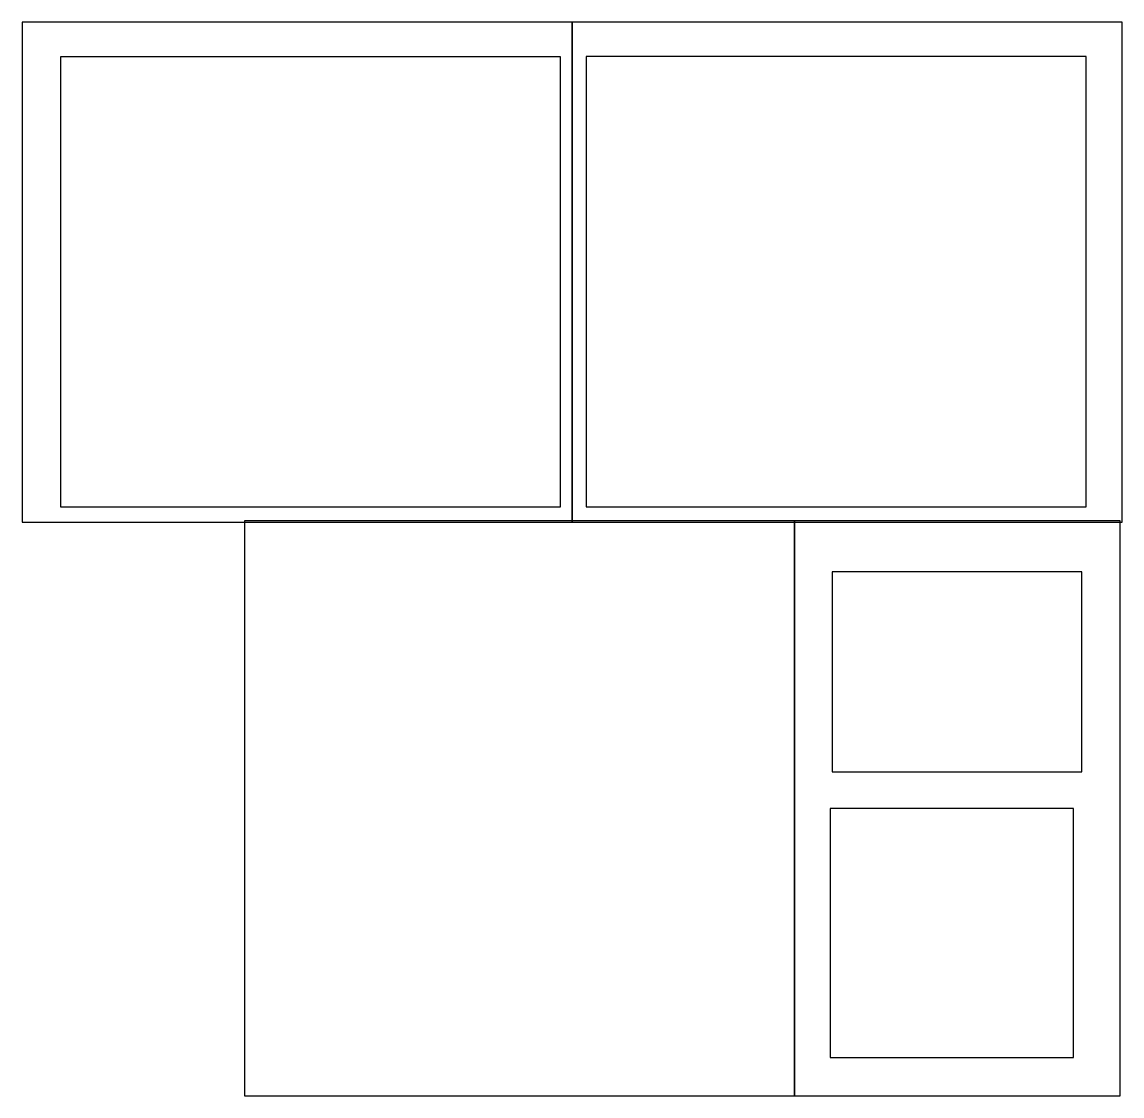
# Model space of a CAD drawing. Header units: inches. Extents: x 16.4 to 38.4, y 23.7 to 45.2.
import ezdxf

# ---------------------------------------------------------------- set-up
doc = ezdxf.new("R2010")
doc.units = ezdxf.units.IN
doc.header["$MEASUREMENT"] = 0

msp = doc.modelspace()

# ---------------------------------------------------------------- linework, layer by layer
for points in [[(16.419, 35.176), (27.419, 35.176), (27.419, 45.176), (16.419, 45.176)], [(27.419, 35.176), (38.419, 35.176), (38.419, 45.176), (27.419, 45.176)], [(17.186, 35.482), (27.186, 35.482), (27.186, 44.482), (17.186, 44.482)], [(27.7, 35.483), (37.7, 35.483), (37.7, 44.483), (27.7, 44.483)], [(20.871, 23.699), (31.871, 23.699), (31.871, 35.199), (20.871, 35.199)], [(31.871, 23.699), (38.379, 23.699), (38.379, 35.199), (31.871, 35.199)], [(32.624, 30.178), (37.618, 30.178), (37.618, 34.178), (32.624, 34.178)], [(32.582, 24.471), (37.448, 24.471), (37.448, 29.449), (32.582, 29.449)]]:
    msp.add_lwpolyline(points, close=True)

doc.saveas('drawing.dxf')
